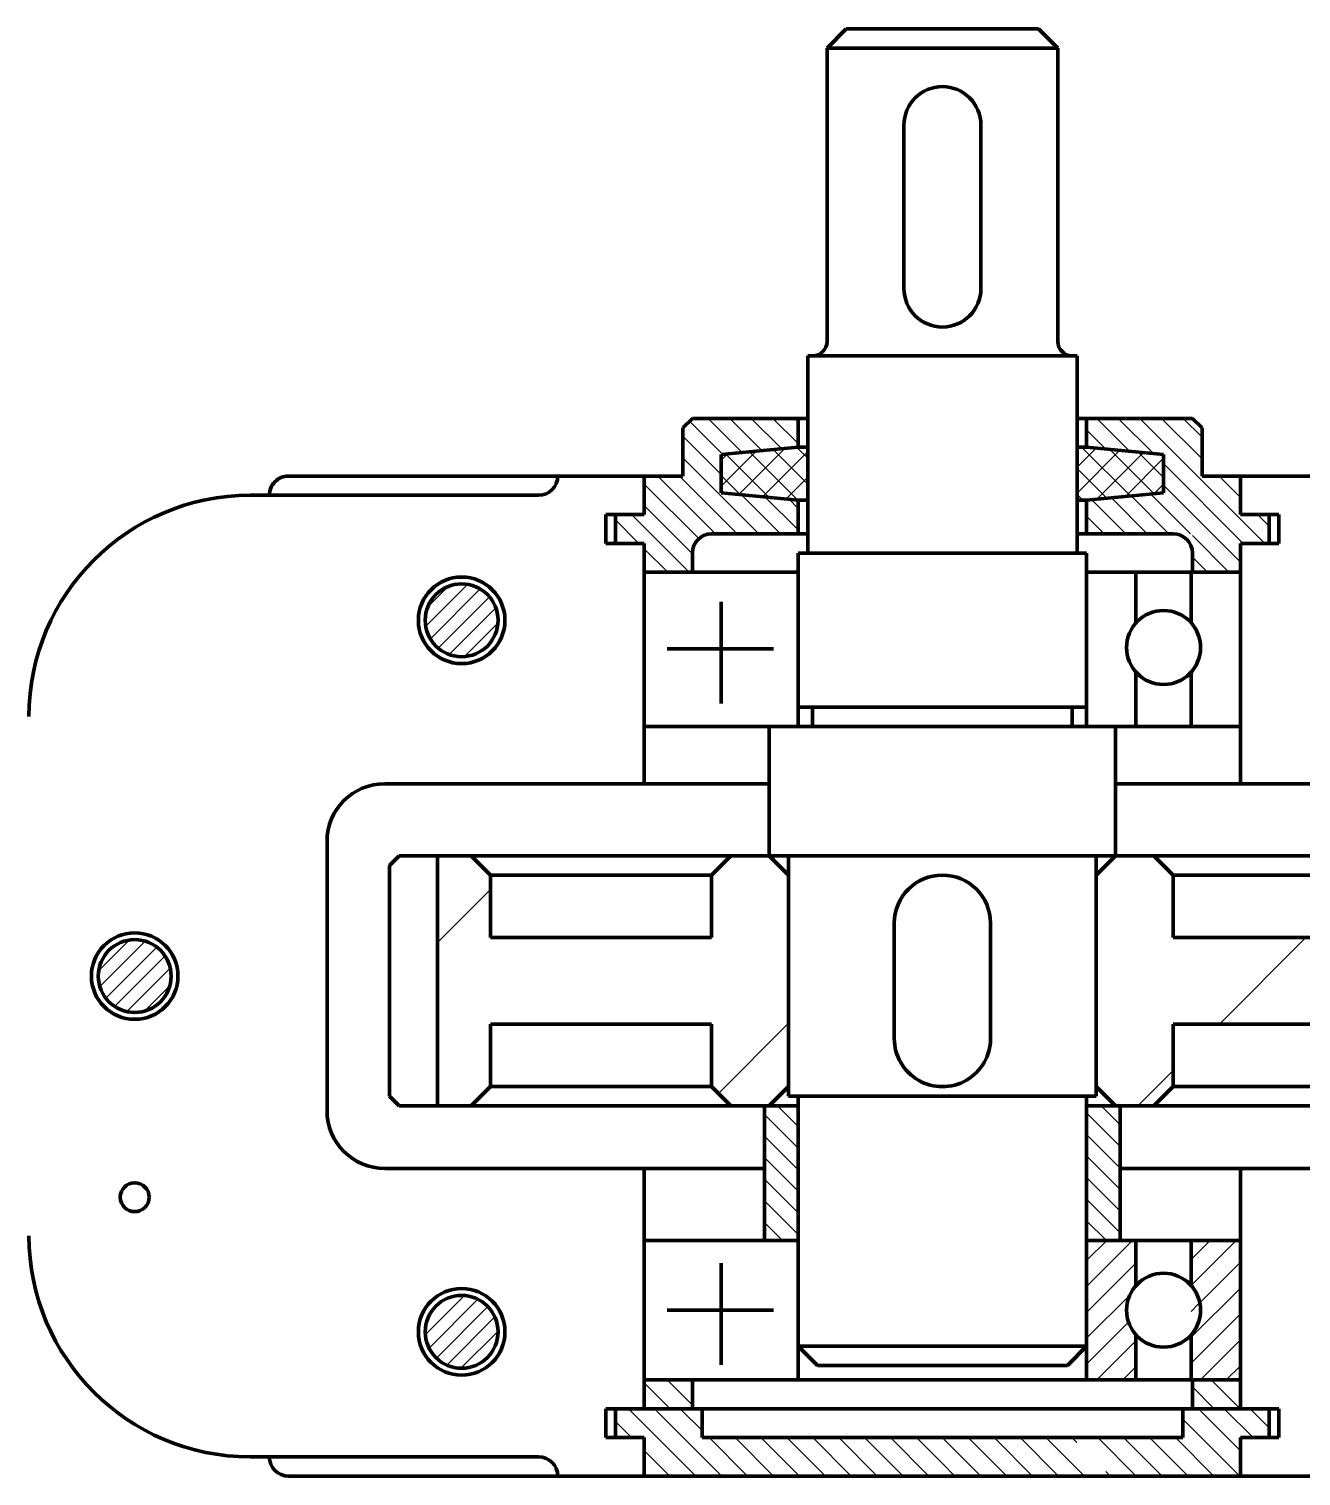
# Model space of a CAD drawing. Header units: millimetres. Extents: x 111 to 705, y -911 to -491.
# Drawn here: x 196.8 to 285, y -829.6 to -729.3 of the extents above; entities that cross this region are included whole.
import ezdxf

# ---------------------------------------------------------------- set-up
doc = ezdxf.new("R2010")
doc.units = ezdxf.units.MM
doc.header["$LTSCALE"] = 0.125
doc.linetypes.add('DASHEDX2', pattern=[38.09999942779541, 25.39999961853027, -12.69999980926514])
for name, color, linetype, lineweight in [('粗实线', 7, 'Continuous', 70), ('细实线', 4, 'Continuous', 30), ('虚线', 2, 'DASHEDX2', 30)]:
    doc.layers.add(name, color=color, linetype=linetype, lineweight=lineweight)
doc.layers.get('虚线').off()
pattern_1 = [(45, (0, 0), (-0.5986837414046101, 0.5986837414046102), [])]

# ---------------------------------------------------------------- blocks, each defined once
blk = doc.blocks.new('调整环2')
at = {"layer": '细实线'}
h = blk.add_hatch(dxfattribs=at)
h.set_pattern_fill('ANSI31', color=256, scale=0.6, style=0)
h.set_pattern_definition([(45, (0, 0), (-1.347038418160373, 1.347038418160373), [])])
h.paths.add_polyline_path([(0, 31), (-3, 31), (-3, 26), (0, 26)], flags=0)
h.paths.add_polyline_path([(0, -26), (-3, -26), (-3, -31), (0, -31)], flags=0)
at = {"layer": '粗实线'}
for p, q in [((-3, 31), (0, 31)), ((-3, 0), (-3, 31)), ((0, 31), (0, 0)), ((-3, 26), (0, 26)), ((-3, 0), (-3, 26)), ((-3, 0), (-3, -31)), ((-3, 0), (-3, -26)), ((0, -31), (0, 0)), ((-3, -26), (0, -26)), ((-3, -31), (0, -31))]:
    blk.add_line(p, q, dxfattribs=at)
blk = doc.blocks.new('1')
at = {"layer": '细实线'}
h = blk.add_hatch(dxfattribs=at)
h.set_pattern_fill('ANSI37', color=256, scale=0.4, style=0)
h.set_pattern_definition([(45, (0, 0), (-0.8980256121069151, 0.8980256121069153), []), (135, (0, 0), (-0.8980256121069153, -0.8980256121069151), [])])
h.paths.add_polyline_path([(244.7901381770401, -758.8002053396701), (244.7901381770401, -761.4668720063369), (250.1234715103735, -761.9668720063369), (250.7901381770401, -761.9668720063369), (250.7901381770401, -758.3002053396701), (250.1234715103735, -758.3002053396701)], flags=0)
h.paths.add_polyline_path([(275.4568048437068, -761.4668720063369), (275.4568048437068, -758.8002053396701), (270.1234715103735, -758.3002053396701), (269.4568048437068, -758.3002053396701), (269.4568048437068, -761.9668720063369), (270.1234715103735, -761.9668720063369)], flags=0)
h = blk.add_hatch(dxfattribs=at)
h.set_pattern_fill('ANSI31', color=256, scale=0.2666666666666667, style=0)
h.set_pattern_definition(pattern_1)
edge = h.paths.add_edge_path(flags=0)
edge.add_line((229.3137308973118, -770.3002053396701), (226.7901381770401, -770.3002053396701))
edge.add_line((226.7901381770401, -770.3002053396701), (226.7901381770401, -772.8237980599419))
edge.add_arc((226.7901381619934, -770.3002053246234), 2.523592735318402, 270.0000003416219, 360.0000000000026)
edge = h.paths.add_edge_path(flags=0)
edge.add_line((226.7901381770401, -767.7766126193985), (226.7901381770401, -770.3002053396701))
edge.add_line((226.7901381770401, -770.3002053396701), (229.3137308973118, -770.3002053396701))
edge.add_arc((226.7901381619934, -770.3002053547169), 2.523592735318402, 0, 89.99999965837617)
edge = h.paths.add_edge_path(flags=0)
edge.add_arc((226.7901381920868, -770.3002053547167), 2.523592735318289, 90.00000034161933, 180)
edge.add_line((224.2665454567684, -770.3002053396701), (226.7901381770401, -770.3002053396701))
edge.add_line((226.7901381770401, -770.3002053396701), (226.7901381770401, -767.7766126193985))
edge = h.paths.add_edge_path(flags=0)
edge.add_line((226.7901381770401, -770.3002053396701), (224.2665454567684, -770.3002053396701))
edge.add_arc((226.7901381920869, -770.3002053246233), 2.523592735318488, 180, 269.9999996583769)
edge.add_line((226.7901381770401, -772.8237980599419), (226.7901381770401, -770.3002053396701))
h = blk.add_hatch(dxfattribs=at)
h.set_pattern_fill('ANSI31', color=256, scale=6.666666666666666, style=0)
h.set_pattern_definition([(45, (0, 0), (-14.96709353511525, 14.96709353511526), [])])
h.paths.add_polyline_path([(276.1234715103735, -787.9668720063369), (274.7901381770401, -786.6335386730035), (272.1234715103735, -786.6335386730035), (270.7901381770401, -787.9668720063369), (270.7901381770401, -794.9668720063369), (295.1234715103734, -794.9668720063369), (295.1234715103735, -786.6335386730035), (292.7901381770401, -786.6335386730035), (291.4568048437068, -787.9668720063369), (291.4568048437068, -792.3002053396701), (276.1234715103735, -792.3002053396701)], flags=0)
h.paths.add_polyline_path([(276.1234715103735, -798.3002053396701), (291.4568048437068, -798.3002053396701), (291.4568048437068, -802.6335386730035), (292.7901381770401, -803.9668720063369), (295.1234715103734, -803.9668720063369), (295.1234715103734, -794.9668720063369), (270.7901381770401, -794.9668720063369), (270.7901381770401, -802.6335386730035), (272.1234715103735, -803.9668720063369), (272.4568048437068, -803.9668720063369), (274.7901381770401, -803.9668720063369), (276.1234715103735, -802.6335386730035)], flags=0)
h.paths.add_polyline_path([(249.4568048437068, -794.9668720063369), (225.1234715103735, -794.9668720063369), (225.1234715103735, -803.9668720063369), (227.4568048437067, -803.9668720063369), (228.7901381770401, -802.6335386730035), (228.7901381770401, -798.3002053396701), (244.1234715103735, -798.3002053396701), (244.1234715103735, -802.6335386730035), (245.4568048437068, -803.9668720063369), (248.1234715103735, -803.9668720063369), (249.4568048437068, -802.6335386730035)], flags=0)
h.paths.add_polyline_path([(249.4568048437068, -787.9668720063369), (248.1234715103735, -786.6335386730035), (245.4568048437068, -786.6335386730035), (244.1234715103735, -787.9668720063369), (244.1234715103735, -792.3002053396701), (228.7901381770401, -792.3002053396701), (228.7901381770401, -787.9668720063369), (227.4568048437067, -786.6335386730035), (225.1234715103735, -786.6335386730035), (225.1234715103735, -794.9668720063369), (249.4568048437068, -794.9668720063369)], flags=0)
h = blk.add_hatch(dxfattribs=at)
h.set_pattern_fill('ANSI31', color=256, scale=0.2666666666666667, style=0)
h.set_pattern_definition(pattern_1)
edge = h.paths.add_edge_path(flags=0)
edge.add_line((206.6470642306451, -794.9668720063369), (204.1234715103735, -794.9668720063369))
edge.add_line((204.1234715103735, -794.9668720063369), (204.1234715103735, -797.4904647266085))
edge.add_arc((204.1234714953267, -794.96687199129), 2.523592735318516, 270.0000003416232, 359.9999999999948)
edge = h.paths.add_edge_path(flags=0)
edge.add_line((204.1234715103735, -792.4432792860651), (204.1234715103735, -794.9668720063369))
edge.add_line((204.1234715103735, -794.9668720063369), (206.6470642306451, -794.9668720063369))
edge.add_arc((204.1234714953267, -794.9668720213837), 2.523592735318402, 0, 89.99999965837812)
edge = h.paths.add_edge_path(flags=0)
edge.add_arc((204.1234715254202, -794.9668720213837), 2.523592735318516, 90.0000003416219, 180)
edge.add_line((201.5998787901018, -794.9668720063369), (204.1234715103735, -794.9668720063369))
edge.add_line((204.1234715103735, -794.9668720063369), (204.1234715103735, -792.4432792860651))
edge = h.paths.add_edge_path(flags=0)
edge.add_line((204.1234715103735, -794.9668720063369), (201.5998787901018, -794.9668720063369))
edge.add_arc((204.1234715254202, -794.9668719912901), 2.523592735318402, 180, 269.9999996583769)
edge.add_line((204.1234715103735, -797.4904647266085), (204.1234715103735, -794.9668720063369))
h = blk.add_hatch(dxfattribs=at)
h.set_pattern_fill('ANSI31', color=256, scale=0.3333333333333333, angle=270, style=0)
h.set_pattern_definition([(315, (0, 0), (0.748354676755763, 0.7483546767557625), [])])
h.paths.add_polyline_path([(270.1234715103735, -813.3002053396701), (272.4568048437068, -813.3002053396701), (272.4568048437068, -803.9668720063369), (270.1234715103734, -803.9668720063369)], flags=0)
h.paths.add_polyline_path([(247.7901381770401, -813.3002053396701), (250.1234715103734, -813.3002053396701), (250.1234715103735, -803.9668720063369), (247.7901381770401, -803.9668720063369)], flags=0)
h = blk.add_hatch(dxfattribs=at)
h.set_pattern_fill('ANSI31', color=256, scale=0.4, style=0)
h.set_pattern_definition([(45, (0, 0), (-0.8980256121069151, 0.8980256121069153), [])])
edge = h.paths.add_edge_path(flags=0)
edge.add_line((273.5368048437068, -816.4330568424676), (273.5368048437068, -813.3002053396701))
edge.add_line((273.5368048437068, -813.3002053396701), (272.4568048437068, -813.3002053396701))
edge.add_line((272.4568048437068, -813.3002053396701), (270.1234715103735, -813.3002053396701))
edge.add_line((270.1234715103735, -813.3002053396701), (270.1234715103735, -821.6335386730035))
edge.add_line((270.1234715103735, -821.6335386730035), (270.1234715103735, -822.9668720063369))
edge.add_line((270.1234715103735, -822.9668720063369), (272.1234715103735, -822.9668720063369))
edge.add_line((272.1234715103735, -822.9668720063369), (273.5368048437068, -822.9668720063369))
edge.add_line((273.5368048437068, -822.9668720063369), (273.5368048437068, -819.8340205035394))
edge.add_arc((275.456470937689, -818.13353845311), 2.564518885915582, 180.0000049783119, 221.5352222467099, ccw=False)
edge.add_arc((275.4564709376897, -818.133538892897), 2.564518885915969, 138.4647777532949, 179.9999950216881, ccw=False)
edge = h.paths.add_edge_path(flags=0)
edge.add_line((277.3761358719508, -819.8340205035394), (277.3761358719507, -822.9668720063369))
edge.add_line((277.3761358719507, -822.9668720063369), (280.7901381770401, -822.9668720063369))
edge.add_line((280.7901381770401, -822.9668720063369), (280.7901381770401, -813.3002053396701))
edge.add_line((280.7901381770401, -813.3002053396701), (277.3761358719507, -813.3002053396701))
edge.add_line((277.3761358719507, -813.3002053396701), (277.3761358719508, -816.4330568424676))
edge.add_arc((275.4564697779679, -818.1335388928971), 2.564518885916043, -4.97831450729791e-06, 41.53521229007811, ccw=False)
edge.add_arc((275.456469777968, -818.1335384531101), 2.564518885915912, -41.53521229007981, 4.978311892500642e-06, ccw=False)
h = blk.add_hatch(dxfattribs=at)
h.set_pattern_fill('ANSI31', color=256, scale=0.2666666666666667, style=0)
h.set_pattern_definition(pattern_1)
edge = h.paths.add_edge_path(flags=0)
edge.add_line((229.3137308973118, -819.6335386730035), (226.7901381770401, -819.6335386730035))
edge.add_line((226.7901381770401, -819.6335386730035), (226.7901381770401, -822.1571313932752))
edge.add_arc((226.7901381619934, -819.6335386579569), 2.523592735318289, 270.0000003416219, 360.0000000000052)
edge = h.paths.add_edge_path(flags=0)
edge.add_line((226.7901381770401, -817.1099459527318), (226.7901381770401, -819.6335386730035))
edge.add_line((226.7901381770401, -819.6335386730035), (229.3137308973118, -819.6335386730035))
edge.add_arc((226.7901381619934, -819.63353868805), 2.523592735318346, 359.9999999999974, 449.9999996583813)
edge = h.paths.add_edge_path(flags=0)
edge.add_arc((226.7901381920869, -819.6335386880502), 2.523592735318402, 90.00000034162255, 180.0000000000026)
edge.add_line((224.2665454567684, -819.6335386730035), (226.7901381770401, -819.6335386730035))
edge.add_line((226.7901381770401, -819.6335386730035), (226.7901381770401, -817.1099459527318))
edge = h.paths.add_edge_path(flags=0)
edge.add_line((226.7901381770401, -819.6335386730035), (224.2665454567684, -819.6335386730035))
edge.add_arc((226.790138192087, -819.6335386579568), 2.523592735318516, 180, 269.9999996583787)
edge.add_line((226.7901381770401, -822.1571313932752), (226.7901381770401, -819.6335386730035))
at = {"layer": '粗实线'}
for p, q in [((252.1234715103734, -730.6335386730035), (253.4568048437068, -729.3002053396701)), ((253.4568048437068, -729.3002053396701), (260.1234715103734, -729.3002053396701)), ((266.7901381770401, -729.3002053396701), (260.1234715103734, -729.3002053396701)), ((268.1234715103734, -730.6335386730035), (266.7901381770401, -729.3002053396701)), ((252.1234715103734, -750.9668720063369), (252.1234715103734, -730.6335386730035)), ((252.1234715103734, -730.6335386730035), (260.1234715103734, -730.6335386730035)), ((268.1234715103734, -730.6335386730035), (260.1234715103734, -730.6335386730035)), ((268.1234715103734, -750.9668720063369), (268.1234715103734, -730.6335386730035)), ((257.4568048437068, -747.3002053396701), (257.4568048437068, -735.9668720063369)), ((262.7901381770401, -735.9668720063369), (262.7901381770401, -747.3002053396701)), ((250.7901381770401, -751.9668720063369), (269.4568048437068, -751.9668720063369)), ((250.7901381770401, -765.6537459725477), (250.7901381770401, -751.9668720063369)), ((250.7901381770401, -751.9668720063369), (251.1234715103734, -751.9668720063369)), ((250.7901381770401, -751.9668720063369), (250.7901381770401, -756.3002053396701)), ((269.4568048437068, -751.9668720063369), (269.1234715103734, -751.9668720063369)), ((269.4568048437068, -765.6537459725477), (269.4568048437068, -751.9668720063369)), ((242.1234715103734, -756.9668720063369), (242.7901381770401, -756.3002053396701)), ((250.7901381770401, -756.3002053396701), (242.7901381770401, -756.3002053396701)), ((250.1234715103734, -756.3002053396701), (250.1234715103734, -758.3002053396701)), ((269.4568048437068, -756.3002053396701), (277.4568048437068, -756.3002053396701)), ((270.1234715103734, -756.3002053396701), (270.1234715103734, -758.3002053396701)), ((278.1234715103734, -756.9668720063369), (277.4568048437068, -756.3002053396701)), ((242.1234715103734, -756.9668720063369), (242.1234715103734, -760.3002053396701)), ((278.1234715103734, -756.9668720063369), (278.1234715103734, -760.3002053396702)), ((250.1234715103734, -758.3002053396701), (244.7901381770401, -758.8002053396701)), ((250.1234715103734, -758.3002053396701), (250.7901381770401, -758.3002053396701)), ((270.1234715103734, -758.3002053396701), (269.4568048437068, -758.3002053396701)), ((270.1234715103734, -758.3002053396701), (275.4568048437068, -758.8002053396702)), ((244.7901381770401, -758.8002053396701), (244.7901381770401, -761.4668720063369)), ((275.4568048437068, -758.8002053396702), (275.4568048437068, -761.4668720063369)), ((233.4568048437068, -760.3002053396702), (214.7901381770401, -760.3002053396702)), ((233.4568048437068, -760.3002053396702), (239.4568048437068, -760.3002053396702)), ((233.4568048437068, -760.3002053396702), (233.4568048437068, -760.3002053396702)), ((239.4568048437068, -760.3002053396702), (242.1234715103734, -760.3002053396701)), ((239.4568048437068, -762.9668720063369), (239.4568048437068, -760.3002053396702)), ((239.4568048437068, -760.3002053396701), (239.4568048437068, -762.9668720063369)), ((242.1234715103734, -760.3002053396701), (239.4568048437068, -760.3002053396701)), ((280.7901381770401, -760.3002053396702), (278.1234715103734, -760.3002053396701)), ((278.1234715103734, -760.3002053396702), (280.7901381770401, -760.3002053396702)), ((280.7901381770401, -762.9668720063369), (280.7901381770401, -760.3002053396702)), ((280.7901381770401, -760.3002053396702), (306.79013817704, -760.3002053396702)), ((280.7901381770401, -760.3002053396702), (280.7901381770401, -762.9668720063369)), ((244.7901381770401, -761.4668720063369), (250.1234715103734, -761.9668720063369)), ((275.4568048437068, -761.4668720063369), (270.1234715103734, -761.9668720063369)), ((232.1234715103734, -761.6335386730035), (212.1234715103734, -761.6335386730035)), ((213.4568048437068, -761.6335386730035), (213.4568048437068, -761.6335386730035)), ((250.1234715103734, -761.9668720063369), (250.7901381770401, -761.9668720063369)), ((250.1234715103735, -764.3002053396702), (250.1234715103734, -761.9668720063369)), ((270.1234715103734, -761.9668720063369), (269.4568048437068, -761.9668720063369)), ((270.1234715103734, -764.3002053396702), (270.1234715103734, -761.9668720063369)), ((236.7901381770401, -762.9668720063369), (236.7901381770401, -764.9668720063369)), ((239.4568048437068, -762.9668720063369), (236.7901381770401, -762.9668720063369)), ((237.4568048437068, -762.9668720063369), (237.4568048437068, -764.9668720063369)), ((239.4568048437068, -762.9668720063369), (237.4568048437068, -762.9668720063369)), ((280.7901381770401, -762.9668720063369), (283.4568048437068, -762.9668720063369)), ((280.7901381770401, -762.9668720063369), (282.7901381770401, -762.9668720063369)), ((282.7901381770401, -762.9668720063369), (282.7901381770401, -764.9668720063369)), ((283.4568048437068, -762.9668720063369), (283.4568048437068, -764.9668720063369)), ((244.1234715103734, -764.3002053396701), (250.7901381770401, -764.3002053396701)), ((276.1234715103734, -764.3002053396702), (269.4568048437068, -764.3002053396702)), ((236.7901381770401, -764.9668720063369), (239.4568048437068, -764.9668720063369)), ((237.4568048437068, -764.9668720063369), (239.4568048437068, -764.9668720063369)), ((239.4568048437068, -781.6335386730035), (239.4568048437068, -764.9668720063369)), ((239.4568048437068, -764.9668720063369), (239.4568048437068, -766.9668720063369)), ((280.7901381770401, -781.6335386730035), (280.7901381770401, -764.9668720063369)), ((283.4568048437068, -764.9668720063369), (280.7901381770401, -764.9668720063369)), ((280.7901381770401, -764.9668720063369), (280.7901381770401, -766.9668720063369)), ((282.7901381770401, -764.9668720063369), (280.7901381770401, -764.9668720063369)), ((242.7901381770401, -766.9668720063369), (242.7901381770401, -765.6335386730035)), ((250.1234715103734, -776.3204126392143), (250.1234715103734, -765.6537459725477)), ((250.1234715103734, -765.6537459725477), (260.1234715103734, -765.6537459725477)), ((270.1234715103734, -765.6537459725477), (260.1234715103734, -765.6537459725477)), ((270.1234715103734, -776.3204126392143), (270.1234715103734, -765.6537459725477)), ((277.4568048437068, -766.9668720063369), (277.4568048437068, -765.6335386730035)), ((239.4568048437068, -766.9668720063369), (250.1234715103734, -766.9668720063369)), ((239.4568048437068, -766.9668720063369), (239.4568048437068, -768.9668720063369)), ((250.1234715103734, -766.9668720063369), (239.4568048437068, -766.9668720063369)), ((239.4568048437068, -766.9668720063369), (250.1234715103734, -766.9668720063369)), ((250.1234715103734, -766.9668720063369), (242.7901381770401, -766.9668720063369)), ((280.7901381770401, -766.9668720063369), (270.1234715103734, -766.9668720063369)), ((270.1234715103734, -766.9668720063369), (277.4568048437068, -766.9668720063369)), ((270.1234715103734, -766.9668720063369), (280.7901381770401, -766.9668720063369)), ((272.4568048437068, -766.9668720063369), (280.7901381770401, -766.9668720063369)), ((273.5368048437068, -770.4853486536348), (273.5368048437068, -766.9668720063369)), ((277.3761358719507, -766.9668720063369), (277.3761358719507, -770.4853486536348)), ((280.7901381770401, -766.9668720063369), (280.7901381770401, -768.9668720063369)), ((244.7901381770401, -769.0213703702796), (244.7901381770401, -776.0710865814635)), ((248.4031679930275, -772.2739475871587), (241.0338736533014, -772.2739475871587)), ((273.5368048437068, -777.6537459725477), (273.5368048437068, -773.8863123147065)), ((273.5368048437068, -777.019163817504), (273.5368048437068, -773.8863123147066)), ((277.3761358719507, -773.8863123147066), (277.3761358719507, -777.019163817504)), ((277.3761358719508, -773.8863123147065), (277.3761358719508, -777.6537459725477)), ((260.1234715103734, -776.3204126392143), (250.1234715103734, -776.3204126392143)), ((250.1234715103734, -776.3204126392143), (250.1234715103734, -777.6537459725477)), ((251.1234715103734, -777.6537459725477), (251.1234715103734, -776.3204126392143)), ((260.1234715103734, -776.3204126392143), (270.1234715103734, -776.3204126392143)), ((269.1234715103734, -777.6537459725477), (269.1234715103734, -776.3204126392143)), ((270.1234715103734, -776.3204126392143), (270.1234715103734, -777.6537459725477)), ((250.1234715103734, -777.6537459725477), (239.4568048437068, -777.6537459725477)), ((248.1234715103734, -786.6335386730035), (248.1234715103734, -777.6537459725477)), ((260.1234715103734, -777.6537459725477), (248.1234715103734, -777.6537459725477)), ((260.1234715103734, -777.6537459725477), (272.1234715103734, -777.6537459725477)), ((272.1234715103734, -786.6335386730035), (272.1234715103734, -777.6537459725477)), ((272.1234715103734, -777.6537459725477), (280.7901381770401, -777.6537459725477)), ((221.4568048437068, -781.6335386730035), (248.1234715103734, -781.6335386730035)), ((272.1234715103734, -781.6335386730035), (298.7901381770401, -781.6335386730035)), ((217.4568048437068, -804.3002053396701), (217.4568048437068, -785.6335386730035)), ((221.79013817704, -787.3002053396702), (222.4568048437067, -786.6335386730035)), ((221.79013817704, -787.3002053396702), (221.7901381770401, -803.3002053396702)), ((260.1234715103734, -786.6335386730035), (222.4568048437067, -786.6335386730035)), ((225.1234715103734, -803.9668720063369), (225.1234715103734, -786.6335386730035)), ((227.4568048437067, -786.6335386730035), (228.79013817704, -787.9668720063369)), ((244.1234715103734, -787.9668720063369), (245.4568048437068, -786.6335386730035)), ((260.1234715103734, -786.6335386730035), (248.1234715103734, -786.6335386730035)), ((248.1234715103734, -786.6335386730035), (249.4568048437068, -787.9668720063369)), ((249.4568048437068, -803.3002053396702), (249.4568048437068, -786.6335386730035)), ((260.1234715103734, -786.6335386730035), (272.1234715103734, -786.6335386730035)), ((260.1234715103734, -786.6335386730035), (295.4568048437068, -786.6335386730034)), ((270.7901381770401, -803.3002053396702), (270.7901381770401, -786.6335386730035)), ((272.1234715103734, -786.6335386730035), (270.7901381770401, -787.9668720063369)), ((276.1234715103734, -787.9668720063369), (274.7901381770401, -786.6335386730035)), ((244.1234715103734, -787.9668720063369), (228.7901381770401, -787.9668720063369)), ((228.7901381770401, -792.3002053396702), (228.79013817704, -787.9668720063369)), ((244.1234715103734, -787.9668720063369), (244.1234715103734, -792.3002053396702)), ((249.4568048437068, -787.9668720063369), (249.4568048437068, -802.6335386730035)), ((270.7901381770401, -787.9668720063369), (270.7901381770401, -802.6335386730035)), ((276.1234715103734, -787.9668720063369), (291.4568048437068, -787.9668720063369)), ((276.1234715103734, -787.9668720063369), (276.1234715103734, -792.3002053396702)), ((256.7901381770401, -799.3002053396702), (256.7901381770401, -791.3002053396702)), ((263.4568048437068, -791.3002053396702), (263.4568048437068, -799.3002053396702)), ((244.1234715103734, -792.3002053396702), (228.7901381770401, -792.3002053396702)), ((276.1234715103734, -792.3002053396702), (291.4568048437068, -792.3002053396702)), ((244.1234715103734, -798.3002053396702), (228.7901381770401, -798.3002053396702)), ((228.7901381770401, -798.3002053396702), (228.79013817704, -802.6335386730035)), ((244.1234715103734, -802.6335386730035), (244.1234715103734, -798.3002053396702)), ((276.1234715103734, -798.3002053396702), (291.4568048437068, -798.3002053396702)), ((276.1234715103734, -802.6335386730035), (276.1234715103734, -798.3002053396702)), ((227.4568048437067, -803.9668720063369), (228.79013817704, -802.6335386730035)), ((244.1234715103734, -802.6335386730035), (228.7901381770401, -802.6335386730035)), ((244.1234715103734, -802.6335386730035), (245.4568048437068, -803.9668720063369)), ((248.1234715103734, -803.9668720063369), (249.4568048437068, -802.6335386730035)), ((272.1234715103734, -803.9668720063369), (270.7901381770401, -802.6335386730035)), ((276.1234715103734, -802.6335386730035), (274.7901381770401, -803.9668720063369)), ((276.1234715103734, -802.6335386730035), (291.4568048437068, -802.6335386730035)), ((221.7901381770401, -803.3002053396702), (222.4568048437068, -803.9668720063369)), ((260.1234715103734, -803.3002053396702), (249.4568048437068, -803.3002053396702)), ((250.1234715103734, -820.6335386730035), (250.1234715103734, -803.3002053396702)), ((250.1234715103734, -803.3002053396702), (260.1234715103734, -803.3002053396702)), ((270.1234715103734, -803.3002053396702), (260.1234715103734, -803.3002053396702)), ((260.1234715103734, -803.3002053396702), (270.7901381770401, -803.3002053396702)), ((270.1234715103734, -820.6335386730035), (270.1234715103734, -803.3002053396702)), ((222.4568048437068, -803.9668720063369), (250.1234715103734, -803.9668720063369)), ((247.7901381770401, -813.3002053396701), (247.7901381770401, -803.9668720063369)), ((247.7901381770401, -803.9668720063369), (250.1234715103734, -803.9668720063369)), ((250.1234715103734, -803.9668720063369), (250.1234715103734, -813.3002053396701)), ((295.4568048437068, -803.9668720063369), (270.1234715103734, -803.9668720063369)), ((270.1234715103734, -803.9668720063369), (272.4568048437068, -803.9668720063369)), ((270.1234715103734, -803.9668720063369), (270.1234715103734, -813.3002053396701)), ((272.4568048437068, -803.9668720063369), (272.4568048437068, -813.3002053396701)), ((221.4568048437068, -808.3002053396701), (239.4568048437068, -808.3002053396701)), ((239.4568048437068, -808.3002053396701), (239.4568048437068, -824.9668720063369)), ((239.4568048437068, -808.3002053396701), (247.7901381770401, -808.3002053396701)), ((280.7901381770401, -808.3002053396701), (272.4568048437068, -808.3002053396701)), ((280.7901381770401, -808.3002053396701), (280.7901381770401, -824.9668720063369)), ((280.7901381770401, -808.3002053396701), (325.4568048437067, -808.3002053396701)), ((247.7901381770401, -813.3002053396701), (239.4568048437068, -813.3002053396701)), ((250.1234715103734, -813.3002053396701), (247.7901381770401, -813.3002053396701)), ((272.4568048437068, -813.3002053396701), (270.1234715103734, -813.3002053396701)), ((272.4568048437068, -813.3002053396701), (280.7901381770401, -813.3002053396701)), ((273.5368048437068, -816.4330568424676), (273.5368048437068, -813.3002053396701)), ((277.3761358719507, -813.3002053396701), (277.3761358719507, -816.4330568424676)), ((244.7901381770401, -814.8809614561244), (244.7901381770401, -821.9306776673084)), ((248.4031679930275, -818.1335386730035), (241.0338736533014, -818.1335386730035)), ((250.1234715103734, -820.6335386730035), (260.1234715103734, -820.6335386730035)), ((251.4568048437068, -821.9668720063369), (250.1234715103734, -820.6335386730035)), ((250.1234715103734, -820.6335386730035), (250.1234715103734, -822.9668720063369)), ((270.1234715103734, -820.6335386730035), (260.1234715103734, -820.6335386730035)), ((268.7901381770401, -821.9668720063369), (270.1234715103734, -820.6335386730035)), ((270.1234715103734, -820.6335386730035), (270.1234715103734, -822.9668720063369)), ((273.5368048437068, -822.9668720063369), (273.5368048437068, -819.8340205035395)), ((277.3761358719507, -819.8340205035395), (277.3761358719507, -822.9668720063369)), ((260.1234715103734, -821.9668720063369), (251.4568048437068, -821.9668720063369)), ((260.1234715103734, -821.9668720063369), (268.7901381770401, -821.9668720063369)), ((236.7901381770401, -824.9668720063369), (260.1234715103734, -824.9668720063369)), ((236.7901381770401, -826.9668720063369), (236.7901381770401, -824.9668720063369)), ((260.1234715103734, -824.9668720063369), (237.4568048437068, -824.9668720063369)), ((237.4568048437068, -824.9668720063369), (237.4568048437068, -826.9668720063369)), ((243.4568048437068, -826.9668720063369), (243.4568048437068, -824.9668720063369)), ((283.4568048437068, -824.9668720063369), (260.1234715103734, -824.9668720063369)), ((260.1234715103734, -824.9668720063369), (282.7901381770401, -824.9668720063369)), ((276.7901381770401, -826.9668720063369), (276.7901381770401, -824.9668720063369)), ((282.7901381770401, -824.9668720063369), (282.7901381770401, -826.9668720063369)), ((283.4568048437068, -826.9668720063369), (283.4568048437068, -824.9668720063369)), ((236.7901381770401, -826.9668720063369), (237.4568048437068, -826.9668720063369)), ((237.4568048437068, -826.9668720063369), (239.4568048437068, -826.9668720063369)), ((239.4568048437068, -826.9668720063369), (239.4568048437068, -829.6335386730035)), ((239.4568048437068, -826.9668720063369), (239.4568048437068, -829.6335386730036)), ((260.2836112691632, -826.9668720063369), (243.4568048437068, -826.9668720063369)), ((260.1234715103734, -826.9668720063369), (243.4568048437068, -826.9668720063369)), ((259.9633317515837, -826.9668720063369), (276.7901381770401, -826.9668720063369)), ((260.1234715103734, -826.9668720063369), (276.7901381770401, -826.9668720063369)), ((280.7901381770401, -826.9668720063369), (280.7901381770401, -829.6335386730035)), ((282.7901381770401, -826.9668720063369), (280.7901381770401, -826.9668720063369)), ((280.7901381770401, -826.9668720063369), (280.7901381770401, -829.6335386730036)), ((282.7901381770401, -826.9668720063369), (283.4568048437068, -826.9668720063369)), ((212.1234715103734, -828.3002053396701), (232.1234715103734, -828.3002053396701)), ((213.4568048437068, -828.3002053396701), (213.4568048437068, -828.3002053396701)), ((233.4568048437068, -829.6335386730035), (214.7901381770401, -829.6335386730035)), ((233.4568048437068, -829.6335386730035), (239.4568048437068, -829.6335386730035)), ((233.4568048437068, -829.6335386730035), (233.4568048437068, -829.6335386730035)), ((239.4568048437068, -829.6335386730035), (260.1234715103734, -829.6335386730035)), ((239.4568048437068, -829.6335386730036), (260.1234715103734, -829.6335386730036)), ((280.7901381770401, -829.6335386730035), (260.1234715103735, -829.6335386730035)), ((280.7901381770401, -829.6335386730036), (260.1234715103734, -829.6335386730036)), ((280.7901381770401, -829.6335386730035), (292.1234715103734, -829.6335386730035))]:
    blk.add_line(p, q, dxfattribs=at)
for centre, radius in [((226.7901381770401, -770.3002053396702), 3), ((226.7901381770401, -770.3002053396702), 2.523592720271665), ((275.4564703578288, -772.1858304841707), 2.564518306055144), ((204.1234715103734, -794.9668720063369), 3), ((204.1234715103734, -794.9668720063369), 2.523592720271665), ((204.1234715103734, -810.3002053396701), 1), ((275.4564703578288, -818.1335386730035), 2.564518306055144), ((226.7901381770401, -819.6335386730035), 3), ((226.7901381770401, -819.6335386730035), 2.523592720271665)]:
    blk.add_circle(centre, radius, dxfattribs=at)
for centre, radius, start, end in [((260.1234715103734, -735.9668720063369), 2.666666666666686, 2.442665995363964e-12, 179.9999999999976), ((260.1234715103734, -747.3002053396701), 2.666666666666686, 180, 0), ((251.1234715103734, -750.9668720063369), 1, 270, 0), ((269.1234715103734, -750.9668720063369), 1, 180, 270), ((214.7901381770401, -761.6335386730035), 1.333333333333371, 90, 180.0000000000049), ((232.1234715103734, -760.3002053396702), 1.333333333333371, 270, 0), ((212.1234715103734, -776.9668720063369), 15.33333333333337, 90, 180), ((244.1234715103734, -765.6335386730035), 1.333333333333371, 90, 179.9999999999951), ((276.1234715103734, -765.6335386730035), 1.333333333333314, 4.885331990728032e-12, 90), ((221.4568048437068, -785.6335386730035), 4, 90, 180), ((260.1234715103734, -791.3002053396702), 3.333333333333314, 1.954132796291196e-12, 179.999999999998), ((260.1234715103734, -799.3002053396702), 3.333333333333314, 179.999999999998, 1.954132796291229e-12), ((221.4568048437068, -804.3002053396701), 4, 180, 270), ((212.1234715103734, -812.9668720063369), 15.33333333333334, 180, 270), ((214.7901381770401, -828.3002053396701), 1.333333333333343, 180.0000000000049, 270), ((232.1234715103734, -829.6335386730035), 1.333333333333343, 0, 90)]:
    blk.add_arc(centre, radius, start, end, dxfattribs=at)
at = {"layer": '细实线'}
for p, q in [((242.5872635379209, -756.5030799787894), (244.8763102655079, -758.7921267063764)), ((243.8810982523132, -756.3002053396701), (246.2447302458613, -758.6638373332182)), ((245.3778076058247, -756.3002053396701), (247.6131502262147, -758.5355479600601)), ((246.8745169593363, -756.3002053396701), (248.9815702065681, -758.4072585869019)), ((248.3712263128479, -756.3002053396701), (250.1234715103734, -758.0524505371958)), ((249.8679356663594, -756.3002053396701), (250.1234715103734, -756.5557411836842)), ((270.8218666155207, -756.3002053396701), (273.1010109367429, -758.5793496608924)), ((272.3185759690322, -756.3002053396701), (274.7525522923418, -758.7341816629797)), ((273.8152853225437, -756.3002053396701), (282.4819519892104, -764.9668720063369)), ((275.3119946760553, -756.3002053396701), (278.1234715103735, -759.1116821739884)), ((276.8087040295668, -756.3002053396701), (278.1234715103734, -757.6149728204769)), ((270.1234715103734, -757.0985195880344), (271.4494695811439, -758.4245176588049)), ((242.1234715103734, -757.5359973047534), (244.7901381770401, -760.2026639714201)), ((242.1234715103734, -759.0327066582649), (247.3909701917787, -764.3002053396702)), ((275.4568048437068, -759.4384342143447), (280.9852426356989, -764.9668720063369)), ((240.3975514847556, -760.3002053396701), (244.3975514847556, -764.3002053396701)), ((241.8942608382671, -760.3002053396701), (245.8942608382671, -764.3002053396702)), ((279.3119946760553, -760.3002053396701), (280.7901381770401, -761.778348840655)), ((239.4568048437068, -760.8561680521328), (243.2376406957077, -764.6370039041337)), ((275.4568048437068, -760.9351435678562), (280.7901381770401, -766.2684769011896)), ((239.4568048437068, -762.3528774056443), (242.7901381770401, -765.6862107389777)), ((246.1851263535, -761.5976521478799), (248.8876795452902, -764.3002053396701)), ((247.8366677090989, -761.7524841499674), (250.1234715103735, -764.0392879512419)), ((249.4882090646979, -761.9073161520548), (250.1234715103734, -762.5425785977304)), ((270.4692766374754, -761.934452775671), (272.8350292014746, -764.3002053396701)), ((271.8376966178288, -761.8061634025129), (274.3317385549861, -764.3002053396701)), ((273.2061165981822, -761.6778740293548), (275.8284479084977, -764.3002053396701)), ((274.5745365785357, -761.5495846561967), (277.3251572620092, -764.3002053396701)), ((237.4568048437068, -763.3462961126675), (239.0773807373762, -764.9668720063369)), ((238.5740900908877, -762.9668720063369), (242.5740900908877, -766.9668720063369)), ((270.1234715103734, -763.0853570020805), (271.3383198479631, -764.3002053396702)), ((281.9786613427219, -762.9668720063369), (282.7901381770401, -763.778348840655)), ((277.4568048437068, -764.4318529213679), (279.9918239286758, -766.9668720063369)), ((237.4568048437068, -764.843005466179), (237.5806713838647, -764.9668720063369)), ((239.4568048437068, -765.3462961126675), (241.0773807373762, -766.9668720063369)), ((277.4568048437068, -765.9285622748794), (278.4951145751643, -766.9668720063369)), ((239.4568048437068, -766.843005466179), (239.5806713838647, -766.9668720063369)), ((238.3610642334005, -824.9668720063369), (243.0277309000672, -829.6335386730036)), ((240.1571154576144, -824.9668720063369), (244.823782124281, -829.6335386730036)), ((241.9531666818282, -824.9668720063369), (243.4568048437068, -826.4705101682155)), ((276.7901381770401, -825.678870241486), (280.7448066085577, -829.6335386730036)), ((277.8741911661048, -824.9668720063369), (280.7901381770401, -827.8828190172721)), ((279.6702423903187, -824.9668720063369), (281.6702423903187, -826.9668720063369)), ((281.4662936145324, -824.9668720063369), (282.7901381770401, -826.2907165688446)), ((237.4568048437068, -825.8586638408569), (238.5650130091867, -826.9668720063369)), ((243.9531666818282, -826.9668720063369), (246.6198333484949, -829.6335386730036)), ((245.749217906042, -826.9668720063369), (248.4158845727087, -829.6335386730036)), ((247.5452691302559, -826.9668720063369), (250.2119357969225, -829.6335386730036)), ((249.3413203544697, -826.9668720063369), (252.0079870211364, -829.6335386730036)), ((251.1373715786835, -826.9668720063369), (253.8040382453502, -829.6335386730036)), ((252.9334228028973, -826.9668720063369), (255.600089469564, -829.6335386730036)), ((254.7294740271112, -826.9668720063369), (257.3961406937779, -829.6335386730036)), ((256.525525251325, -826.9668720063369), (259.1921919179917, -829.6335386730036)), ((258.3215764755388, -826.9668720063369), (260.1234715103734, -828.7687670411715)), ((260.1176276997527, -826.9668720063369), (260.1234715103734, -826.9727158169576)), ((260.1234715103734, -826.9727158169576), (262.7842943664193, -829.6335386730036)), ((261.9136789239665, -826.9668720063369), (264.5803455906332, -829.6335386730036)), ((263.7097301481804, -826.9668720063369), (266.376396814847, -829.6335386730036)), ((265.5057813723942, -826.9668720063369), (268.1724480390608, -829.6335386730036)), ((267.301832596608, -826.9668720063369), (269.9684992632747, -829.6335386730036)), ((269.0978838208218, -826.9668720063369), (269.4393796085106, -827.3083677940258)), ((270.8939350450357, -826.9668720063369), (273.5606017117024, -829.6335386730036)), ((272.6899862692495, -826.9668720063369), (275.3566529359161, -829.6335386730036)), ((274.4860374934633, -826.9668720063369), (277.15270416013, -829.6335386730036)), ((276.2820887176771, -826.9668720063369), (278.9487553843438, -829.6335386730036)), ((239.4568048437068, -827.8586638408569), (241.2316796758534, -829.6335386730036)), ((260.1234715103734, -828.7687670411715), (260.9882431422055, -829.6335386730036)), ((271.4442200007067, -829.3132081862217), (271.7645504874885, -829.6335386730036))]:
    blk.add_line(p, q, dxfattribs=at)
at = {"layer": '粗实线', "xscale": 0.6666666666666666, "yscale": 0.6666666666666666, "zscale": 0.6666666666666666, "rotation": 270}
blk.add_blockref('调整环2', (260.1234715103734, -824.9668720063369), dxfattribs=at)

msp = doc.modelspace()

# ---------------------------------------------------------------- hatches: boundary and pattern name
at = {"layer": '细实线'}
h = msp.add_hatch(dxfattribs=at)
h.set_pattern_fill('ANSI31', color=256, scale=10, style=0)
h.set_pattern_definition([(45, (0, 0), (-22.45064030267288, 22.45064030267288), [])])
edge = h.paths.add_edge_path(flags=0)
edge.add_arc((275.4564709376893, -772.185830704064), 2.564518885915741, 138.4647777532934, 179.9999950216907, ccw=False)
edge.add_line((273.5368048437068, -770.4853486536348), (273.5368048437068, -766.9668720063369))
edge.add_line((273.5368048437068, -766.9668720063369), (272.4568048437068, -766.9668720063369))
edge.add_line((272.4568048437068, -766.9668720063369), (270.1234715103735, -766.9668720063369))
edge.add_line((270.1234715103735, -766.9668720063369), (270.1234715103735, -776.3204126392143))
edge.add_line((270.1234715103735, -776.3204126392143), (270.1234715103735, -777.6537459725477))
edge.add_line((270.1234715103735, -777.6537459725477), (272.1234715103735, -777.6537459725477))
edge.add_line((272.1234715103735, -777.6537459725477), (273.5368048437068, -777.6537459725477))
edge.add_line((273.5368048437068, -777.6537459725477), (273.5368048437068, -773.8863123147065))
edge.add_arc((275.4564709376903, -772.185830264277), 2.564518885916542, 180.0000049783144, 221.5352222466977, ccw=False)
edge = h.paths.add_edge_path(flags=0)
edge.add_line((277.3761358719509, -777.6537459725477), (280.7901381770401, -777.6537459725477))
edge.add_line((280.7901381770401, -777.6537459725477), (280.7901381770401, -766.9668720063369))
edge.add_line((280.7901381770401, -766.9668720063369), (277.3761358719507, -766.9668720063369))
edge.add_line((277.3761358719507, -766.9668720063369), (277.3761358719508, -770.4853486536348))
edge.add_arc((275.4564697779677, -772.1858307040642), 2.564518885916171, -4.978311892500642e-06, 41.535212290075606, ccw=False)
edge.add_arc((275.4564697779678, -772.1858302642771), 2.564518885916196, -41.53521229007549, 4.978311892500642e-06, ccw=False)
edge.add_line((277.3761358719508, -773.8863123147065), (277.3761358719509, -777.6537459725477))
h = msp.add_hatch(dxfattribs=at)
h.set_pattern_fill('ANSI31', color=256, scale=5, style=0)
h.set_pattern_definition([(45, (0, 0), (-11.22532015133644, 11.22532015133644), [])])
edge = h.paths.add_edge_path(flags=0)
edge.add_arc((204.1234715044108, -810.3002053456325), 1.000000005962647, 6.513775948797934e-12, 89.99999965837688)
edge.add_line((204.1234715103734, -809.3002053396701), (204.1234715103734, -810.3002053396702))
edge.add_line((204.1234715103734, -810.3002053396702), (205.1234715103734, -810.3002053396702))
edge = h.paths.add_edge_path(flags=0)
edge.add_line((204.1234715103734, -810.3002053396702), (204.1234715103734, -809.3002053396701))
edge.add_arc((204.1234715163359, -810.3002053456324), 1.00000000596242, 90.00000034162312, 180)
edge.add_line((203.1234715103734, -810.3002053396701), (204.1234715103734, -810.3002053396702))
edge = h.paths.add_edge_path(flags=0)
edge.add_arc((204.1234715163358, -810.3002053337079), 1.000000005962363, 179.9999999999935, 269.9999996583736)
edge.add_line((204.1234715103734, -811.3002053396701), (204.1234715103734, -810.3002053396702))
edge.add_line((204.1234715103734, -810.3002053396702), (203.1234715103734, -810.3002053396702))
edge = h.paths.add_edge_path(flags=0)
edge.add_line((205.1234715103734, -810.3002053396701), (204.1234715103734, -810.3002053396701))
edge.add_line((204.1234715103734, -810.3002053396701), (204.1234715103734, -811.3002053396701))
edge.add_arc((204.1234715044108, -810.3002053337076), 1.000000005962534, 270.0000003416296, 359.9999999999935)

# ---------------------------------------------------------------- block references
at = {"layer": '虚线'}
msp.add_blockref('1', (0, 0), dxfattribs=at)

doc.saveas('drawing.dxf')
